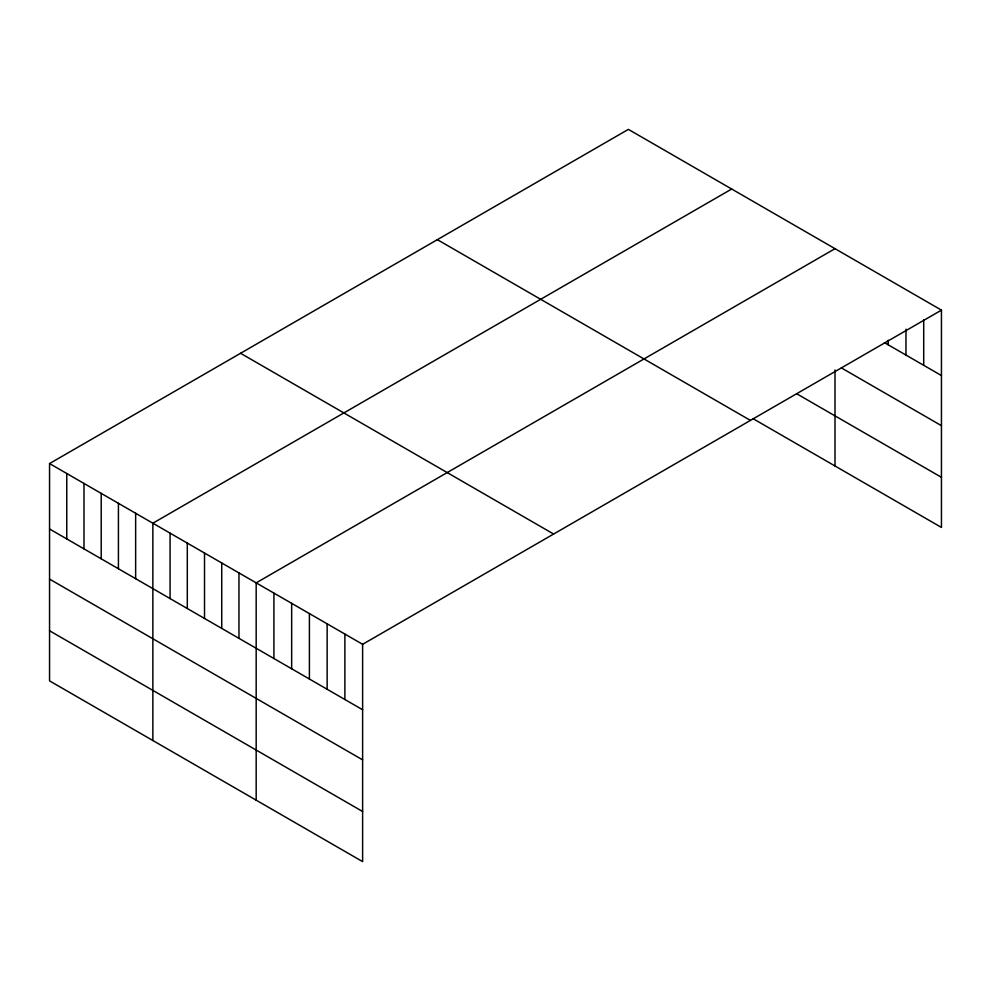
<?xml version="1.0" encoding="UTF-8"?>
<svg xmlns="http://www.w3.org/2000/svg" width="991" height="991" viewBox="0 0 991 991"><rect width="100%" height="100%" fill="white"/><g stroke="black" fill="none" stroke-linecap="round" stroke-linejoin="round"><path stroke-width="1.49" d="M941.45 310.133L362.619 644.311L362.619 861.625L49.55 680.867L49.55 463.565L628.381 129.375L941.45 310.133L941.45 527.435L752.887 418.574M731.692 189.021L152.862 523.211L152.862 740.525M835.004 248.679L256.173 582.857L256.173 800.171M884.43 342.626L941.45 375.552M841.347 367.884L941.45 425.672M796.591 393.687L941.45 477.315M437.365 239.661L750.435 420.407M240.565 353.279L553.635 534.038M49.55 463.565L362.619 644.311M49.55 528.983L362.619 709.742M49.55 579.103L362.619 759.862M49.55 630.747L362.619 811.505M923.711 319.672L923.711 365.307M905.972 329.198L905.972 355.075M888.233 340.26L888.233 344.831M835.004 369.953L835.004 465.981M344.88 634.067L344.88 699.497M327.141 623.822L327.141 689.253M309.403 613.59L309.403 679.008M291.664 603.346L291.664 668.764M273.912 593.101L273.912 658.519M238.955 572.922L238.955 638.34M221.736 562.975L221.736 628.405M204.518 553.028L204.518 618.458M187.299 543.093L187.299 608.524M170.08 533.146L170.08 598.576M135.643 513.264L135.643 578.694M118.424 503.329L118.424 568.747M101.206 493.382L101.206 558.813M83.987 483.447L83.987 548.865M66.769 473.5L66.769 538.931"/></g></svg>
